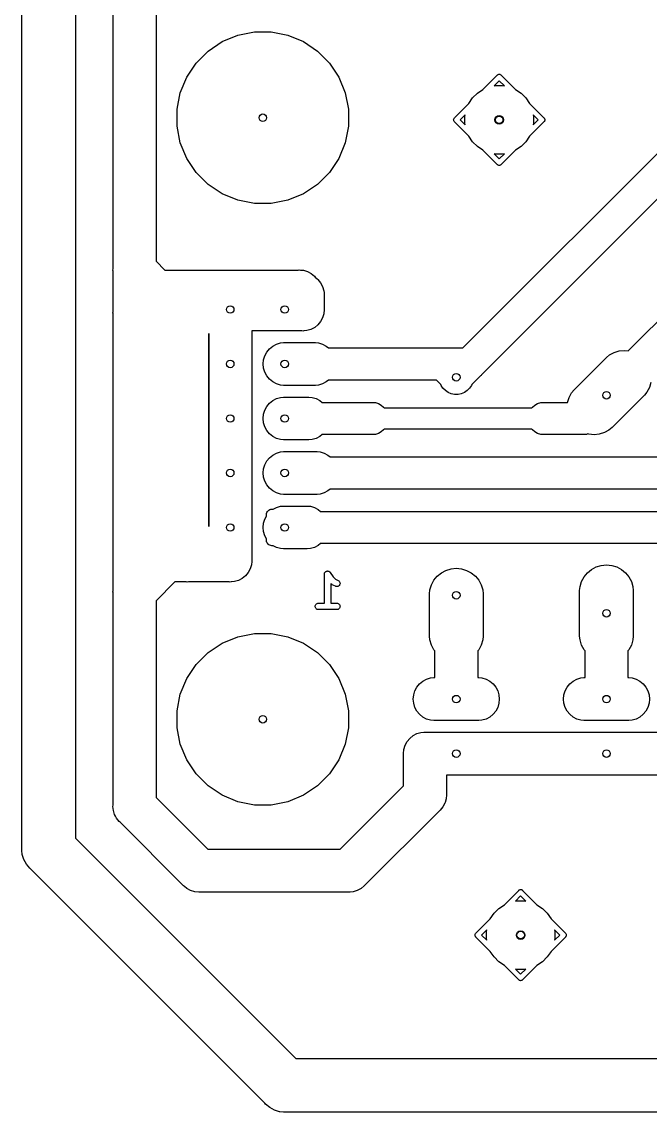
# Model space of a CAD drawing. Extents: x 86 to 209, y -117 to -36.
# Drawn here: x 85.7 to 115, y -114.3 to -63.4 of the extents above; entities that cross this region are included whole.
import ezdxf

# ---------------------------------------------------------------- set-up
doc = ezdxf.new("R2010")
doc.units = 0
doc.layers.add('BLACK', color=7, linetype='CONTINUOUS')

msp = doc.modelspace()

# ---------------------------------------------------------------- linework, layer by layer
at = {"layer": 'BLACK', "linetype": 'CONTINUOUS'}
for p, q in [((85.75, -101.939), (85.75, -41.0614)), ((88.25, -41.5178), (88.25, -101.482)), ((90, -66.0491), (90, -57.0491)), ((92, -57.4142), (92, -74.5858)), ((95.8132, -64.0537), (96.586, -63.9)), ((96.586, -63.9), (97.374, -63.9)), ((97.374, -63.9), (98.1468, -64.0537)), ((94.4301, -64.793), (95.0853, -64.3552)), ((95.0853, -64.3552), (95.8132, -64.0537)), ((98.1468, -64.0537), (98.8747, -64.3552)), ((98.8747, -64.3552), (99.5299, -64.793)), ((106.496, -78.4436), (120.744, -64.1957)), ((93.873, -65.3501), (94.4301, -64.793)), ((99.5299, -64.793), (100.087, -65.3501)), ((93.4352, -66.0053), (93.873, -65.3501)), ((100.087, -65.3501), (100.525, -66.0053)), ((121.611, -65.45), (107.556, -79.5043)), ((90, -73.9509), (90, -66.0491)), ((90, -66.0491), (90, -66.0491)), ((93.1337, -66.7332), (93.4352, -66.0053)), ((100.525, -66.0053), (100.826, -66.7332)), ((107.239, -66.5841), (107.907, -65.9159)), ((107.907, -65.9159), (107.911, -65.9112)), ((107.911, -65.9112), (107.916, -65.9073)), ((107.916, -65.9073), (107.93, -65.8956)), ((107.916, -65.9073), (107.916, -65.9073)), ((107.93, -65.8956), (107.952, -65.884)), ((107.952, -65.884), (107.975, -65.8768)), ((107.975, -65.8768), (108, -65.8744)), ((108, -65.8744), (108, -65.8744)), ((108, -65.8744), (108.025, -65.8768)), ((108.025, -65.8768), (108.048, -65.884)), ((108.048, -65.884), (108.07, -65.8956)), ((108.07, -65.8956), (108.089, -65.9112)), ((108.089, -65.9112), (108.093, -65.916)), ((108.093, -65.916), (108.761, -66.5841)), ((108, -66.1768), (107.76, -66.4163)), ((107.76, -66.4163), (107.842, -66.4)), ((107.842, -66.4), (108.158, -66.4)), ((108.24, -66.4163), (108, -66.1768)), ((108.158, -66.4), (108.24, -66.4163)), ((92.98, -67.506), (93.1337, -66.7332)), ((100.826, -66.7332), (100.98, -67.506)), ((106.584, -67.2391), (106.757, -66.9801)), ((106.757, -66.9801), (106.98, -66.7572)), ((106.98, -66.7572), (107.239, -66.5841)), ((108.761, -66.5841), (109.02, -66.7572)), ((109.02, -66.7572), (109.243, -66.9801)), ((109.243, -66.9801), (109.416, -67.2391)), ((114.018, -78.7615), (126.044, -66.7357)), ((92.98, -68.294), (92.98, -67.506)), ((100.98, -67.506), (100.98, -68.294)), ((105.916, -67.9073), (106.584, -67.2391)), ((109.416, -67.2391), (110.084, -67.9073)), ((105.874, -68), (105.877, -67.9755)), ((105.877, -68.0245), (105.874, -68)), ((105.877, -67.9755), (105.884, -67.9519)), ((105.884, -68.0481), (105.877, -68.0245)), ((105.884, -67.9519), (105.896, -67.9302)), ((105.896, -68.0698), (105.884, -68.0481)), ((105.896, -67.9302), (105.911, -67.9112)), ((105.896, -67.9302), (105.896, -67.9302)), ((105.911, -68.0888), (105.896, -68.0698)), ((105.911, -67.9112), (105.916, -67.9073)), ((105.916, -68.0927), (105.911, -68.0888)), ((106.584, -68.7609), (105.916, -68.0927)), ((106.416, -67.7605), (106.177, -68)), ((106.177, -68), (106.416, -68.2395)), ((106.4, -67.8424), (106.416, -67.7605)), ((106.4, -68.1576), (106.4, -67.8424)), ((110.084, -68.0927), (109.416, -68.7609)), ((109.823, -68), (109.584, -67.7605)), ((109.584, -67.7605), (109.6, -67.8424)), ((109.584, -68.2395), (109.823, -68)), ((109.6, -67.8424), (109.6, -68.1576)), ((110.084, -67.9073), (110.089, -67.9112)), ((110.089, -68.0888), (110.084, -68.0927)), ((110.089, -67.9112), (110.093, -67.9159)), ((110.093, -68.0841), (110.089, -68.0888)), ((110.093, -67.9159), (110.093, -67.9159)), ((110.093, -67.9159), (110.104, -67.9302)), ((110.104, -68.0698), (110.093, -68.0841)), ((110.093, -68.0841), (110.093, -68.0841)), ((110.104, -67.9302), (110.116, -67.9519)), ((110.116, -68.0481), (110.104, -68.0698)), ((110.116, -67.9519), (110.123, -67.9755)), ((110.123, -68.0245), (110.116, -68.0481)), ((110.123, -67.9755), (110.125, -67.99)), ((110.126, -68), (110.123, -68.0245)), ((110.125, -67.99), (110.126, -68)), ((93.1337, -69.0668), (92.98, -68.294)), ((100.98, -68.294), (100.826, -69.0668)), ((106.416, -68.2395), (106.4, -68.1576)), ((109.6, -68.1576), (109.584, -68.2395)), ((93.4352, -69.7947), (93.1337, -69.0668)), ((100.826, -69.0668), (100.525, -69.7947)), ((106.757, -69.0199), (106.584, -68.7609)), ((106.98, -69.2428), (106.757, -69.0199)), ((109.243, -69.0199), (109.02, -69.2428)), ((109.416, -68.7609), (109.243, -69.0199)), ((107.239, -69.4159), (106.98, -69.2428)), ((107.907, -70.0841), (107.239, -69.4159)), ((107.842, -69.6), (107.76, -69.5837)), ((107.76, -69.5837), (108, -69.8232)), ((108.158, -69.6), (107.842, -69.6)), ((108, -69.8232), (108.24, -69.5837)), ((108.761, -69.4159), (108.093, -70.084)), ((108.24, -69.5837), (108.158, -69.6)), ((109.02, -69.2428), (108.761, -69.4159)), ((93.873, -70.4499), (93.4352, -69.7947)), ((100.525, -69.7947), (100.087, -70.4499)), ((107.911, -70.0888), (107.907, -70.0841)), ((107.916, -70.0927), (107.911, -70.0888)), ((107.93, -70.1044), (107.916, -70.0927)), ((107.916, -70.0927), (107.916, -70.0927)), ((107.952, -70.116), (107.93, -70.1044)), ((107.975, -70.1232), (107.952, -70.116)), ((108, -70.1256), (107.975, -70.1232)), ((108.025, -70.1232), (108, -70.1256)), ((108, -70.1256), (108, -70.1256)), ((108.048, -70.116), (108.025, -70.1232)), ((108.07, -70.1044), (108.048, -70.116)), ((108.078, -70.098), (108.07, -70.1044)), ((108.089, -70.0888), (108.078, -70.098)), ((108.093, -70.084), (108.089, -70.0888)), ((94.4301, -71.007), (93.873, -70.4499)), ((100.087, -70.4499), (99.5299, -71.007)), ((95.0853, -71.4448), (94.4301, -71.007)), ((99.5299, -71.007), (98.8747, -71.4448)), ((95.8132, -71.7463), (95.0853, -71.4448)), ((98.8747, -71.4448), (98.1468, -71.7463)), ((96.586, -71.9), (95.8132, -71.7463)), ((97.374, -71.9), (96.586, -71.9)), ((98.1468, -71.7463), (97.374, -71.9)), ((90, -74.9509), (90, -73.9509)), ((90, -73.9509), (90, -73.9509)), ((92, -74.5858), (92.4142, -75)), ((89.9952, -75), (90, -74.9509)), ((90, -75.0491), (89.9952, -75)), ((90, -75.9509), (90, -75.0491)), ((92.4142, -75), (98.6309, -75)), ((98.6309, -75), (98.68, -74.9952)), ((98.68, -74.9952), (98.7291, -75)), ((98.7291, -75), (98.876, -75.0145)), ((98.876, -75.0145), (99.0645, -75.0717)), ((99.0645, -75.0717), (99.2383, -75.1645)), ((99.2383, -75.1645), (99.3905, -75.2895)), ((99.3905, -75.2895), (99.4218, -75.3276)), ((99.4218, -75.3276), (99.5124, -75.4182)), ((99.5124, -75.4182), (99.5505, -75.4495)), ((99.5505, -75.4495), (99.6755, -75.6017)), ((99.6755, -75.6017), (99.7683, -75.7755)), ((90, -76.9509), (90, -75.9509)), ((99.7683, -75.7755), (99.8255, -75.964)), ((99.8255, -75.964), (99.8339, -76.0491)), ((99.8339, -76.0491), (99.8448, -76.16)), ((99.8448, -76.16), (99.84, -76.2091)), ((99.84, -76.2091), (99.84, -76.7909)), ((89.9952, -77), (90, -76.9509)), ((90, -77.0491), (89.9952, -77)), ((90, -89.9509), (90, -77.0491)), ((99.7683, -77.2245), (99.6755, -77.3983)), ((99.8255, -77.036), (99.7683, -77.2245)), ((99.8448, -76.84), (99.8255, -77.036)), ((99.84, -76.7909), (99.8448, -76.84)), ((99.3983, -77.6755), (99.2245, -77.7683)), ((99.5505, -77.5505), (99.3983, -77.6755)), ((99.6755, -77.3983), (99.5505, -77.5505)), ((94.46, -79.3309), (94.46, -77.9542)), ((94.46, -77.9542), (94.46, -86.9509)), ((98.7909, -77.84), (96.46, -77.84)), ((96.46, -77.84), (96.46, -88.4909)), ((98.84, -77.8448), (98.7909, -77.84)), ((98.8891, -77.84), (98.84, -77.8448)), ((99.036, -77.8255), (98.8891, -77.84)), ((99.2245, -77.7683), (99.036, -77.8255)), ((97.1645, -78.8217), (97.2895, -78.6695)), ((97.2895, -78.6695), (97.4417, -78.5445)), ((97.4417, -78.5445), (97.6155, -78.4517)), ((97.6155, -78.4517), (97.804, -78.3945)), ((97.804, -78.3945), (97.9509, -78.38)), ((97.9509, -78.38), (99.4291, -78.38)), ((99.4291, -78.38), (99.576, -78.3945)), ((99.576, -78.3945), (99.7645, -78.4517)), ((99.7645, -78.4517), (99.9383, -78.5445)), ((99.9383, -78.5445), (100.042, -78.63)), ((100.042, -78.63), (105.343, -78.63)), ((105.343, -78.63), (105.38, -78.6264)), ((105.38, -78.6264), (105.417, -78.63)), ((105.417, -78.63), (106.309, -78.63)), ((106.309, -78.63), (106.496, -78.4436)), ((106.496, -78.4436), (106.496, -78.4436)), ((113.359, -78.8396), (113.595, -78.7681)), ((113.595, -78.7681), (113.84, -78.744)), ((113.84, -78.744), (114.018, -78.7615)), ((96.9952, -79.38), (97.0145, -79.184)), ((97.0145, -79.184), (97.0717, -78.9955)), ((97.0717, -78.9955), (97.1645, -78.8217)), ((111.493, -80.5795), (113, -79.0727)), ((113, -79.0727), (113.142, -78.9556)), ((113.142, -78.9556), (113.359, -78.8396)), ((94.46, -81.8709), (94.46, -79.3309)), ((94.46, -79.3309), (94.46, -79.3309)), ((97.0145, -79.576), (96.9952, -79.38)), ((97.0717, -79.7645), (97.0145, -79.576)), ((97.1645, -79.9383), (97.0717, -79.7645)), ((107.556, -79.5043), (107.176, -79.8843)), ((107.556, -79.5043), (107.556, -79.5043)), ((97.2895, -80.0905), (97.1645, -79.9383)), ((97.4417, -80.2155), (97.2895, -80.0905)), ((97.6155, -80.3083), (97.4417, -80.2155)), ((99.9383, -80.2155), (99.7645, -80.3083)), ((100.042, -80.13), (99.9383, -80.2155)), ((105.069, -80.13), (100.042, -80.13)), ((105.272, -80.3325), (105.069, -80.13)), ((107.124, -79.9364), (106.728, -80.3325)), ((107.153, -79.9129), (107.124, -79.9364)), ((107.176, -79.8843), (107.153, -79.9129)), ((115.072, -80.245), (115, -80.4807)), ((97.804, -80.3655), (97.6155, -80.3083)), ((97.9509, -80.38), (97.804, -80.3655)), ((99.4291, -80.38), (97.9509, -80.38)), ((99.576, -80.3655), (99.4291, -80.38)), ((99.7645, -80.3083), (99.576, -80.3655)), ((105.291, -80.3789), (105.272, -80.3325)), ((105.379, -80.51), (105.291, -80.3789)), ((105.49, -80.6214), (105.379, -80.51)), ((105.621, -80.709), (105.49, -80.6214)), ((105.767, -80.7693), (105.621, -80.709)), ((105.921, -80.8), (105.767, -80.7693)), ((106.079, -80.8), (105.921, -80.8)), ((106.233, -80.7693), (106.079, -80.8)), ((106.379, -80.709), (106.233, -80.7693)), ((106.51, -80.6214), (106.379, -80.709)), ((106.621, -80.51), (106.51, -80.6214)), ((106.709, -80.3789), (106.621, -80.51)), ((106.728, -80.3325), (106.709, -80.3789)), ((111.26, -80.9393), (111.376, -80.7222)), ((111.376, -80.7222), (111.493, -80.5795)), ((114.884, -80.6978), (114.767, -80.8405)), ((115, -80.4807), (114.884, -80.6978)), ((97.1645, -81.3617), (97.2895, -81.2095)), ((97.2895, -81.2095), (97.4417, -81.0845)), ((97.4417, -81.0845), (97.6155, -80.9917)), ((97.6155, -80.9917), (97.804, -80.9345)), ((97.804, -80.9345), (97.9509, -80.92)), ((97.9509, -80.92), (99.1291, -80.92)), ((99.1291, -80.92), (99.276, -80.9345)), ((99.276, -80.9345), (99.4645, -80.9917)), ((99.4645, -80.9917), (99.6383, -81.0845)), ((99.6383, -81.0845), (99.7424, -81.17)), ((99.7424, -81.17), (102.117, -81.17)), ((102.117, -81.17), (102.227, -81.1809)), ((102.227, -81.1809), (102.368, -81.2237)), ((102.368, -81.2237), (102.499, -81.2934)), ((102.499, -81.2934), (102.613, -81.3871)), ((109.547, -81.3871), (109.661, -81.2934)), ((109.661, -81.2934), (109.792, -81.2237)), ((109.792, -81.2237), (109.933, -81.1809)), ((109.933, -81.1809), (110.043, -81.17)), ((110.043, -81.17), (111.19, -81.17)), ((111.19, -81.17), (111.26, -80.9393)), ((114.767, -80.8405), (113.26, -82.3473)), ((96.9952, -81.92), (97.0145, -81.724)), ((97.0145, -81.724), (97.0717, -81.5355)), ((97.0717, -81.5355), (97.1645, -81.3617)), ((102.613, -81.3871), (102.64, -81.42)), ((102.64, -81.42), (109.52, -81.42)), ((109.52, -81.42), (109.547, -81.3871)), ((94.46, -84.4109), (94.46, -81.8709)), ((94.46, -81.8709), (94.46, -81.8709)), ((97.0145, -82.116), (96.9952, -81.92)), ((97.0717, -82.3045), (97.0145, -82.116)), ((97.1645, -82.4783), (97.0717, -82.3045)), ((97.2895, -82.6305), (97.1645, -82.4783)), ((97.4417, -82.7555), (97.2895, -82.6305)), ((97.6155, -82.8483), (97.4417, -82.7555)), ((99.6383, -82.7555), (99.4645, -82.8483)), ((99.7424, -82.67), (99.6383, -82.7555)), ((102.117, -82.67), (99.7424, -82.67)), ((102.227, -82.6591), (102.117, -82.67)), ((102.368, -82.6163), (102.227, -82.6591)), ((102.499, -82.5466), (102.368, -82.6163)), ((102.613, -82.4529), (102.499, -82.5466)), ((102.64, -82.42), (102.613, -82.4529)), ((109.52, -82.42), (102.64, -82.42)), ((109.547, -82.4529), (109.52, -82.42)), ((109.661, -82.5466), (109.547, -82.4529)), ((109.792, -82.6163), (109.661, -82.5466)), ((109.933, -82.6591), (109.792, -82.6163)), ((110.043, -82.67), (109.933, -82.6591)), ((111.883, -82.67), (110.043, -82.67)), ((111.92, -82.6736), (111.883, -82.67)), ((111.957, -82.67), (111.92, -82.6736)), ((112.067, -82.6591), (111.957, -82.67)), ((111.957, -82.67), (111.957, -82.67)), ((112.133, -82.6392), (112.067, -82.6591)), ((112.175, -82.6519), (112.133, -82.6392)), ((112.42, -82.676), (112.175, -82.6519)), ((112.665, -82.6519), (112.42, -82.676)), ((112.901, -82.5804), (112.665, -82.6519)), ((113.118, -82.4644), (112.901, -82.5804)), ((113.26, -82.3473), (113.118, -82.4644)), ((97.804, -82.9055), (97.6155, -82.8483)), ((97.9509, -82.92), (97.804, -82.9055)), ((99.1291, -82.92), (97.9509, -82.92)), ((99.276, -82.9055), (99.1291, -82.92)), ((99.4645, -82.8483), (99.276, -82.9055)), ((97.1645, -83.9017), (97.2895, -83.7495)), ((97.2895, -83.7495), (97.4417, -83.6245)), ((97.4417, -83.6245), (97.6155, -83.5317)), ((97.6155, -83.5317), (97.804, -83.4745)), ((97.804, -83.4745), (97.9509, -83.46)), ((97.9509, -83.46), (99.5091, -83.46)), ((99.5091, -83.46), (99.656, -83.4745)), ((99.656, -83.4745), (99.8445, -83.5317)), ((99.8445, -83.5317), (100.018, -83.6245)), ((100.018, -83.6245), (100.122, -83.71)), ((100.122, -83.71), (116.069, -83.71)), ((96.9952, -84.46), (97.0145, -84.264)), ((97.0145, -84.264), (97.0717, -84.0755)), ((97.0717, -84.0755), (97.1645, -83.9017)), ((94.46, -86.9509), (94.46, -84.4109)), ((94.46, -84.4109), (94.46, -84.4109)), ((97.0145, -84.656), (96.9952, -84.46)), ((97.0717, -84.8445), (97.0145, -84.656)), ((97.1645, -85.0183), (97.0717, -84.8445)), ((97.2895, -85.1705), (97.1645, -85.0183)), ((97.4417, -85.2955), (97.2895, -85.1705)), ((97.6155, -85.3883), (97.4417, -85.2955)), ((100.018, -85.2955), (99.8445, -85.3883)), ((100.122, -85.21), (100.018, -85.2955)), ((116.343, -85.21), (100.122, -85.21)), ((97.804, -85.4455), (97.6155, -85.3883)), ((97.9509, -85.46), (97.804, -85.4455)), ((99.5091, -85.46), (97.9509, -85.46)), ((99.656, -85.4455), (99.5091, -85.46)), ((99.8445, -85.3883), (99.656, -85.4455)), ((97.15, -86.4), (97.1548, -86.3512)), ((97.15, -86.4689), (97.15, -86.4)), ((97.1548, -86.3512), (97.169, -86.3043)), ((97.169, -86.3043), (97.1921, -86.2611)), ((97.1921, -86.2611), (97.2232, -86.2232)), ((97.2232, -86.2232), (97.2611, -86.1921)), ((97.2611, -86.1921), (97.3043, -86.169)), ((97.3043, -86.169), (97.3512, -86.1548)), ((97.3512, -86.1548), (97.4, -86.15)), ((97.4, -86.15), (97.4689, -86.15)), ((97.4689, -86.15), (97.6155, -86.0717)), ((97.6155, -86.0717), (97.804, -86.0145)), ((97.804, -86.0145), (97.9509, -86)), ((97.9509, -86), (99.0491, -86)), ((99.0491, -86), (99.196, -86.0145)), ((99.196, -86.0145), (99.3845, -86.0717)), ((99.3845, -86.0717), (99.5583, -86.1645)), ((99.5583, -86.1645), (99.6624, -86.25)), ((99.6624, -86.25), (120.529, -86.25)), ((96.9952, -87), (97.0145, -86.804)), ((97.0145, -86.804), (97.0717, -86.6155)), ((97.0717, -86.6155), (97.15, -86.4689)), ((94.46, -86.9509), (94.46, -86.9509)), ((97.0145, -87.196), (96.9952, -87)), ((97.0717, -87.3845), (97.0145, -87.196)), ((97.15, -87.5311), (97.0717, -87.3845)), ((97.15, -87.6), (97.15, -87.5311)), ((97.1548, -87.6488), (97.15, -87.6)), ((97.169, -87.6957), (97.1548, -87.6488)), ((97.1921, -87.7389), (97.169, -87.6957)), ((97.2232, -87.7768), (97.1921, -87.7389)), ((97.2611, -87.8079), (97.2232, -87.7768)), ((97.3043, -87.831), (97.2611, -87.8079)), ((97.3512, -87.8452), (97.3043, -87.831)), ((97.4, -87.85), (97.3512, -87.8452)), ((97.4689, -87.85), (97.4, -87.85)), ((97.6155, -87.9283), (97.4689, -87.85)), ((97.804, -87.9855), (97.6155, -87.9283)), ((99.3845, -87.9283), (99.196, -87.9855)), ((99.5583, -87.8355), (99.3845, -87.9283)), ((99.6624, -87.75), (99.5583, -87.8355)), ((120.803, -87.75), (99.6624, -87.75)), ((97.9509, -88), (97.804, -87.9855)), ((99.0491, -88), (97.9509, -88)), ((99.196, -87.9855), (99.0491, -88)), ((96.3883, -88.9245), (96.2955, -89.0983)), ((96.4455, -88.736), (96.3883, -88.9245)), ((96.46, -88.5891), (96.4455, -88.736)), ((96.46, -88.4909), (96.4648, -88.54)), ((96.4648, -88.54), (96.46, -88.5891)), ((96.46, -88.5891), (96.46, -88.5891)), ((105.519, -88.9996), (105.755, -88.9281)), ((105.755, -88.9281), (106, -88.904)), ((106, -88.904), (106.245, -88.9281)), ((106.245, -88.9281), (106.481, -88.9996)), ((112.302, -88.9556), (112.519, -88.8396)), ((112.519, -88.8396), (112.755, -88.7681)), ((112.755, -88.7681), (113, -88.744)), ((113, -88.744), (113.245, -88.7681)), ((113.245, -88.7681), (113.481, -88.8396)), ((113.481, -88.8396), (113.698, -88.9556)), ((96.0183, -89.3755), (95.8445, -89.4683)), ((96.1705, -89.2505), (96.0183, -89.3755)), ((96.2955, -89.0983), (96.1705, -89.2505)), ((99.85, -89.1765), (99.8516, -89.1621)), ((99.85, -89.1767), (99.85, -89.1765)), ((99.85, -89.1786), (99.85, -89.1767)), ((99.85, -89.1767), (99.85, -89.1767)), ((99.85, -89.1767), (99.85, -89.1767)), ((99.85, -90.5286), (99.85, -89.1786)), ((99.8516, -89.1621), (99.8532, -89.1476)), ((99.8532, -89.1476), (99.8533, -89.1475)), ((99.8533, -89.1474), (99.8576, -89.1337)), ((99.8533, -89.1475), (99.8533, -89.1474)), ((99.8576, -89.1337), (99.862, -89.1197)), ((99.862, -89.1197), (99.8621, -89.1196)), ((99.8621, -89.1195), (99.869, -89.107)), ((99.8621, -89.1196), (99.8621, -89.1195)), ((99.869, -89.107), (99.8761, -89.094)), ((99.8761, -89.094), (99.8762, -89.0939)), ((99.8762, -89.0938), (99.8855, -89.0827)), ((99.8762, -89.0939), (99.8762, -89.0938)), ((99.8855, -89.0827), (99.8949, -89.0716)), ((99.8949, -89.0716), (99.895, -89.0715)), ((99.895, -89.0714), (99.9064, -89.0623)), ((99.895, -89.0715), (99.895, -89.0714)), ((99.9064, -89.0623), (99.9177, -89.0532)), ((99.9177, -89.0532), (99.9178, -89.0531)), ((99.9178, -89.0531), (99.9179, -89.0531)), ((99.9179, -89.0531), (99.931, -89.0462)), ((99.931, -89.0462), (99.9436, -89.0396)), ((99.9436, -89.0396), (99.9437, -89.0395)), ((99.9437, -89.0395), (99.9438, -89.0395)), ((99.9438, -89.0395), (99.9581, -89.0353)), ((99.9581, -89.0353), (99.9717, -89.0313)), ((99.9717, -89.0313), (99.9718, -89.0313)), ((99.9718, -89.0313), (99.9719, -89.0312)), ((99.9719, -89.0312), (99.9864, -89.0299)), ((99.9864, -89.0299), (100.001, -89.0286)), ((100.001, -89.0286), (100.001, -89.0286)), ((100.001, -89.0286), (100.015, -89.0301)), ((100.001, -89.0286), (100.001, -89.0286)), ((100.015, -89.0301), (100.03, -89.0316)), ((100.03, -89.0316), (100.03, -89.0316)), ((100.03, -89.0316), (100.03, -89.0316)), ((100.03, -89.0316), (100.044, -89.0358)), ((100.044, -89.0358), (100.058, -89.0402)), ((100.058, -89.0402), (100.058, -89.0403)), ((100.058, -89.0403), (100.058, -89.0403)), ((100.058, -89.0403), (100.071, -89.047)), ((100.071, -89.047), (100.084, -89.0541)), ((100.084, -89.0541), (100.084, -89.0542)), ((100.084, -89.0542), (100.084, -89.0542)), ((100.084, -89.0542), (100.095, -89.0636)), ((100.095, -89.0636), (100.106, -89.0727)), ((100.106, -89.0727), (100.106, -89.0728)), ((100.106, -89.0728), (100.106, -89.0729)), ((100.106, -89.0729), (100.116, -89.0842)), ((100.116, -89.0842), (100.125, -89.0954)), ((100.125, -89.0954), (100.259, -89.2973)), ((100.259, -89.2973), (100.375, -89.4124)), ((100.375, -89.4124), (100.496, -89.473)), ((104.956, -89.4622), (105.112, -89.2718)), ((105.112, -89.2718), (105.302, -89.1156)), ((105.302, -89.1156), (105.519, -88.9996)), ((106.481, -88.9996), (106.698, -89.1156)), ((106.698, -89.1156), (106.888, -89.2718)), ((106.888, -89.2718), (107.044, -89.4622)), ((111.84, -89.5193), (111.956, -89.3022)), ((111.956, -89.3022), (112.112, -89.1118)), ((112.112, -89.1118), (112.302, -88.9556)), ((113.698, -88.9556), (113.888, -89.1118)), ((113.888, -89.1118), (114.044, -89.3022)), ((114.044, -89.3022), (114.16, -89.5193)), ((89.9952, -90), (90, -89.9509)), ((92.8742, -89.54), (92, -90.4142)), ((93.4109, -89.54), (92.8742, -89.54)), ((93.46, -89.5448), (93.4109, -89.54)), ((93.5091, -89.54), (93.46, -89.5448)), ((95.4109, -89.54), (93.5091, -89.54)), ((95.46, -89.5448), (95.4109, -89.54)), ((95.5091, -89.54), (95.46, -89.5448)), ((95.5107, -89.5398), (95.5091, -89.54)), ((95.656, -89.5255), (95.5107, -89.5398)), ((95.8445, -89.4683), (95.656, -89.5255)), ((100.18, -89.6418), (100.15, -89.6121)), ((100.15, -89.6121), (100.15, -90.5286)), ((100.186, -89.6471), (100.18, -89.6418)), ((100.192, -89.653), (100.186, -89.6471)), ((100.197, -89.6564), (100.192, -89.653)), ((100.202, -89.6604), (100.197, -89.6564)), ((100.21, -89.6643), (100.202, -89.6604)), ((100.217, -89.6689), (100.21, -89.6643)), ((100.219, -89.6699), (100.217, -89.6689)), ((100.361, -89.7413), (100.219, -89.6699)), ((100.389, -89.7518), (100.361, -89.7413)), ((100.418, -89.7567), (100.389, -89.7518)), ((100.447, -89.756), (100.418, -89.7567)), ((100.476, -89.7496), (100.447, -89.756)), ((100.502, -89.7378), (100.476, -89.7496)), ((100.496, -89.473), (100.498, -89.4739)), ((100.498, -89.4739), (100.522, -89.4899)), ((100.526, -89.721), (100.502, -89.7378)), ((100.522, -89.4899), (100.543, -89.5103)), ((100.547, -89.6998), (100.526, -89.721)), ((100.543, -89.5103), (100.56, -89.5343)), ((100.562, -89.6752), (100.547, -89.6998)), ((100.56, -89.5343), (100.571, -89.5612)), ((100.573, -89.6479), (100.562, -89.6752)), ((100.571, -89.5612), (100.578, -89.5898)), ((100.578, -89.6191), (100.573, -89.6479)), ((100.578, -89.5898), (100.578, -89.6191)), ((104.75, -90.0986), (104.768, -89.915)), ((104.768, -89.915), (104.84, -89.6793)), ((104.84, -89.6793), (104.956, -89.4622)), ((107.044, -89.4622), (107.16, -89.6793)), ((107.16, -89.6793), (107.232, -89.915)), ((107.232, -89.915), (107.25, -90.0986)), ((111.75, -89.9386), (111.768, -89.755)), ((111.75, -92.0614), (111.75, -89.9386)), ((111.768, -89.755), (111.84, -89.5193)), ((114.16, -89.5193), (114.232, -89.755)), ((114.232, -89.755), (114.25, -89.9386)), ((114.25, -89.9386), (114.25, -92.0614)), ((90, -90.0491), (89.9952, -90)), ((90, -99.9509), (90, -90.0491)), ((92, -90.4142), (92, -99.5858)), ((104.75, -92.0614), (104.75, -90.0986)), ((107.25, -90.0986), (107.25, -92.0614)), ((99.4214, -90.6775), (99.4245, -90.6484)), ((99.4241, -90.7067), (99.4214, -90.6775)), ((99.4323, -90.7348), (99.4241, -90.7067)), ((99.4245, -90.6484), (99.4331, -90.6204)), ((99.4459, -90.7607), (99.4323, -90.7348)), ((99.4331, -90.6204), (99.4471, -90.5947)), ((99.4643, -90.7835), (99.4459, -90.7607)), ((99.4471, -90.5947), (99.4657, -90.5721)), ((99.4867, -90.8023), (99.4643, -90.7835)), ((99.4657, -90.5721), (99.4884, -90.5536)), ((99.5123, -90.8164), (99.4867, -90.8023)), ((99.4884, -90.5536), (99.5143, -90.5399)), ((99.5402, -90.8253), (99.5123, -90.8164)), ((99.5143, -90.5399), (99.5423, -90.5314)), ((99.5693, -90.8286), (99.5402, -90.8253)), ((99.5423, -90.5314), (99.5714, -90.5286)), ((99.5714, -90.8286), (99.5693, -90.8286)), ((99.5714, -90.5286), (99.85, -90.5286)), ((100.429, -90.8286), (99.5714, -90.8286)), ((100.15, -90.5286), (100.429, -90.5286)), ((100.429, -90.5286), (100.431, -90.5286)), ((100.458, -90.8257), (100.429, -90.8286)), ((100.431, -90.5286), (100.46, -90.5318)), ((100.486, -90.8173), (100.458, -90.8257)), ((100.46, -90.5318), (100.488, -90.5407)), ((100.512, -90.8035), (100.486, -90.8173)), ((100.488, -90.5407), (100.513, -90.5548)), ((100.534, -90.785), (100.512, -90.8035)), ((100.513, -90.5548), (100.536, -90.5736)), ((100.553, -90.7625), (100.534, -90.785)), ((100.536, -90.5736), (100.554, -90.5964)), ((100.567, -90.7367), (100.553, -90.7625)), ((100.554, -90.5964), (100.568, -90.6224)), ((100.576, -90.7087), (100.567, -90.7367)), ((100.568, -90.6224), (100.576, -90.6505)), ((100.576, -90.6505), (100.579, -90.6796)), ((100.579, -90.6796), (100.576, -90.7087)), ((95.8132, -92.0937), (96.586, -91.94)), ((96.586, -91.94), (97.374, -91.94)), ((97.374, -91.94), (98.1468, -92.0937)), ((94.4301, -92.833), (95.0853, -92.3952)), ((95.0853, -92.3952), (95.8132, -92.0937)), ((98.1468, -92.0937), (98.8747, -92.3952)), ((98.8747, -92.3952), (99.5299, -92.833)), ((104.768, -92.245), (104.75, -92.0614)), ((104.84, -92.4807), (104.768, -92.245)), ((104.956, -92.6978), (104.84, -92.4807)), ((107.16, -92.4807), (107.044, -92.6978)), ((107.232, -92.245), (107.16, -92.4807)), ((107.25, -92.0614), (107.232, -92.245)), ((111.768, -92.245), (111.75, -92.0614)), ((111.84, -92.4807), (111.768, -92.245)), ((111.956, -92.6978), (111.84, -92.4807)), ((114.16, -92.4807), (114.044, -92.6978)), ((114.232, -92.245), (114.16, -92.4807)), ((114.25, -92.0614), (114.232, -92.245)), ((93.873, -93.3901), (94.4301, -92.833)), ((99.5299, -92.833), (100.087, -93.3901)), ((105, -92.7519), (104.956, -92.6978)), ((105, -94), (105, -92.7519)), ((107.044, -92.6978), (107, -92.7519)), ((107, -92.7519), (107, -94)), ((112, -92.7519), (111.956, -92.6978)), ((112, -94), (112, -92.7519)), ((114.044, -92.6978), (114, -92.7519)), ((114, -92.7519), (114, -94)), ((93.4352, -94.0453), (93.873, -93.3901)), ((100.087, -93.3901), (100.525, -94.0453)), ((104.615, -94.0717), (104.804, -94.0145)), ((104.804, -94.0145), (104.951, -94)), ((104.951, -94), (105, -94)), ((107, -94), (107.049, -94)), ((107.049, -94), (107.196, -94.0145)), ((107.196, -94.0145), (107.385, -94.0717)), ((111.615, -94.0717), (111.804, -94.0145)), ((111.804, -94.0145), (111.951, -94)), ((111.951, -94), (112, -94)), ((114, -94), (114.049, -94)), ((114.049, -94), (114.196, -94.0145)), ((114.196, -94.0145), (114.385, -94.0717)), ((93.1337, -94.7732), (93.4352, -94.0453)), ((100.525, -94.0453), (100.826, -94.7732)), ((104.072, -94.6155), (104.165, -94.4417)), ((104.165, -94.4417), (104.289, -94.2895)), ((104.289, -94.2895), (104.442, -94.1645)), ((104.442, -94.1645), (104.615, -94.0717)), ((107.385, -94.0717), (107.558, -94.1645)), ((107.558, -94.1645), (107.711, -94.2895)), ((107.711, -94.2895), (107.835, -94.4417)), ((107.835, -94.4417), (107.928, -94.6155)), ((111.072, -94.6155), (111.165, -94.4417)), ((111.165, -94.4417), (111.289, -94.2895)), ((111.289, -94.2895), (111.442, -94.1645)), ((111.442, -94.1645), (111.615, -94.0717)), ((114.385, -94.0717), (114.558, -94.1645)), ((114.558, -94.1645), (114.711, -94.2895)), ((114.711, -94.2895), (114.835, -94.4417)), ((114.835, -94.4417), (114.928, -94.6155)), ((92.98, -95.546), (93.1337, -94.7732)), ((100.826, -94.7732), (100.98, -95.546)), ((103.995, -95), (104.014, -94.804)), ((104.014, -95.196), (103.995, -95)), ((104.014, -94.804), (104.072, -94.6155)), ((107.928, -94.6155), (107.986, -94.804)), ((107.986, -94.804), (108.005, -95)), ((108.005, -95), (107.986, -95.196)), ((110.995, -95), (111.014, -94.804)), ((111.014, -95.196), (110.995, -95)), ((111.014, -94.804), (111.072, -94.6155)), ((114.928, -94.6155), (114.986, -94.804)), ((114.986, -94.804), (115.005, -95)), ((115.005, -95), (114.986, -95.196)), ((92.98, -96.334), (92.98, -95.546)), ((100.98, -95.546), (100.98, -96.334)), ((104.072, -95.3845), (104.014, -95.196)), ((104.165, -95.5583), (104.072, -95.3845)), ((107.928, -95.3845), (107.835, -95.5583)), ((107.986, -95.196), (107.928, -95.3845)), ((111.072, -95.3845), (111.014, -95.196)), ((111.165, -95.5583), (111.072, -95.3845)), ((114.928, -95.3845), (114.835, -95.5583)), ((114.986, -95.196), (114.928, -95.3845)), ((104.289, -95.7105), (104.165, -95.5583)), ((104.442, -95.8355), (104.289, -95.7105)), ((104.615, -95.9283), (104.442, -95.8355)), ((104.804, -95.9855), (104.615, -95.9283)), ((104.951, -96), (104.804, -95.9855)), ((105.951, -96), (104.951, -96)), ((106, -96.0048), (105.951, -96)), ((106.049, -96), (106, -96.0048)), ((107.049, -96), (106.049, -96)), ((107.196, -95.9855), (107.049, -96)), ((107.385, -95.9283), (107.196, -95.9855)), ((107.558, -95.8355), (107.385, -95.9283)), ((107.711, -95.7105), (107.558, -95.8355)), ((107.835, -95.5583), (107.711, -95.7105)), ((111.289, -95.7105), (111.165, -95.5583)), ((111.442, -95.8355), (111.289, -95.7105)), ((111.615, -95.9283), (111.442, -95.8355)), ((111.804, -95.9855), (111.615, -95.9283)), ((111.951, -96), (111.804, -95.9855)), ((112.951, -96), (111.951, -96)), ((113, -96.0048), (112.951, -96)), ((113.049, -96), (113, -96.0048)), ((114.049, -96), (113.049, -96)), ((114.196, -95.9855), (114.049, -96)), ((114.385, -95.9283), (114.196, -95.9855)), ((114.558, -95.8355), (114.385, -95.9283)), ((114.711, -95.7105), (114.558, -95.8355)), ((114.835, -95.5583), (114.711, -95.7105)), ((93.1337, -97.1068), (92.98, -96.334)), ((100.98, -96.334), (100.826, -97.1068)), ((104.155, -96.6117), (104.344, -96.5545)), ((104.344, -96.5545), (104.491, -96.54)), ((104.491, -96.54), (104.54, -96.5352)), ((104.54, -96.5352), (104.589, -96.54)), ((104.589, -96.54), (123.411, -96.54)), ((103.612, -97.1555), (103.705, -96.9817)), ((103.705, -96.9817), (103.829, -96.8295)), ((103.829, -96.8295), (103.982, -96.7045)), ((103.982, -96.7045), (104.155, -96.6117)), ((93.4352, -97.8347), (93.1337, -97.1068)), ((100.826, -97.1068), (100.525, -97.8347)), ((103.535, -97.54), (103.554, -97.344)), ((103.54, -97.5891), (103.535, -97.54)), ((103.554, -97.344), (103.612, -97.1555)), ((93.873, -98.4899), (93.4352, -97.8347)), ((100.525, -97.8347), (100.087, -98.4899)), ((103.54, -99.0458), (103.54, -97.5891)), ((94.4301, -99.047), (93.873, -98.4899)), ((100.087, -98.4899), (99.5299, -99.047)), ((123.046, -98.54), (105.54, -98.54)), ((105.54, -98.54), (105.54, -99.4109)), ((95.0853, -99.4848), (94.4301, -99.047)), ((99.5299, -99.047), (98.8747, -99.4848)), ((100.586, -102), (103.54, -99.0458)), ((92, -99.5858), (94.4142, -102)), ((95.8132, -99.7863), (95.0853, -99.4848)), ((98.8747, -99.4848), (98.1468, -99.7863)), ((105.545, -99.46), (105.526, -99.656)), ((105.54, -99.4109), (105.545, -99.46)), ((89.9952, -100), (90, -99.9509)), ((90.0145, -100.196), (89.9952, -100)), ((96.586, -99.94), (95.8132, -99.7863)), ((97.374, -99.94), (96.586, -99.94)), ((98.1468, -99.7863), (97.374, -99.94)), ((105.375, -100.018), (105.251, -100.171)), ((105.468, -99.8445), (105.375, -100.018)), ((105.475, -99.8218), (105.468, -99.8445)), ((105.526, -99.656), (105.475, -99.8218)), ((90.0717, -100.385), (90.0145, -100.196)), ((90.1146, -100.465), (90.0717, -100.385)), ((90.1645, -100.558), (90.1146, -100.465)), ((90.2895, -100.711), (90.1645, -100.558)), ((105.212, -100.202), (101.742, -103.672)), ((105.251, -100.171), (105.212, -100.202)), ((90.3276, -100.742), (90.2895, -100.711)), ((93.2582, -103.672), (90.3276, -100.742)), ((88.25, -101.482), (98.5178, -111.75)), ((85.744, -102), (85.75, -101.939)), ((85.75, -102.061), (85.744, -102)), ((85.7681, -102.245), (85.75, -102.061)), ((85.75, -102.061), (85.75, -102.061)), ((94.4142, -102), (100.586, -102)), ((85.8396, -102.481), (85.7681, -102.245)), ((85.9556, -102.698), (85.8396, -102.481)), ((86.1118, -102.888), (85.9556, -102.698)), ((86.1595, -102.927), (86.1118, -102.888)), ((97.0727, -113.84), (86.1595, -102.927)), ((93.2895, -103.711), (93.2582, -103.672)), ((101.742, -103.672), (101.711, -103.711)), ((93.3276, -103.742), (93.2895, -103.711)), ((93.4417, -103.835), (93.3276, -103.742)), ((93.3276, -103.742), (93.3276, -103.742)), ((93.6155, -103.928), (93.4417, -103.835)), ((93.804, -103.986), (93.6155, -103.928)), ((94, -104.005), (93.804, -103.986)), ((94.0491, -104), (94, -104.005)), ((100.951, -104), (94.0491, -104)), ((101, -104.005), (100.951, -104)), ((101.049, -104), (101, -104.005)), ((101.196, -103.986), (101.049, -104)), ((101.385, -103.928), (101.196, -103.986)), ((101.558, -103.835), (101.385, -103.928)), ((101.711, -103.711), (101.558, -103.835)), ((108.239, -104.584), (108.907, -103.916)), ((109, -104.177), (108.76, -104.416)), ((108.907, -103.916), (108.911, -103.911)), ((108.911, -103.911), (108.916, -103.907)), ((108.916, -103.907), (108.93, -103.896)), ((108.916, -103.907), (108.916, -103.907)), ((108.93, -103.896), (108.952, -103.884)), ((108.952, -103.884), (108.975, -103.877)), ((108.975, -103.877), (109, -103.874)), ((109, -103.874), (109, -103.874)), ((109, -103.874), (109.025, -103.877)), ((109.24, -104.416), (109, -104.177)), ((109.025, -103.877), (109.046, -103.883)), ((109.046, -103.883), (109.048, -103.884)), ((109.048, -103.884), (109.07, -103.896)), ((109.07, -103.896), (109.089, -103.911)), ((109.089, -103.911), (109.093, -103.916)), ((109.093, -103.916), (109.761, -104.584)), ((107.98, -104.757), (108.239, -104.584)), ((108.76, -104.416), (108.842, -104.4)), ((108.842, -104.4), (109.158, -104.4)), ((109.158, -104.4), (109.24, -104.416)), ((109.761, -104.584), (110.02, -104.757)), ((107.584, -105.239), (107.757, -104.98)), ((107.757, -104.98), (107.98, -104.757)), ((110.02, -104.757), (110.243, -104.98)), ((110.243, -104.98), (110.416, -105.239)), ((106.916, -105.907), (107.584, -105.239)), ((110.416, -105.239), (111.084, -105.907)), ((106.874, -106), (106.877, -105.975)), ((106.877, -106.025), (106.874, -106)), ((106.877, -105.975), (106.884, -105.952)), ((106.884, -106.048), (106.877, -106.025)), ((106.884, -105.952), (106.896, -105.93)), ((106.896, -106.07), (106.884, -106.048)), ((106.896, -105.93), (106.911, -105.911)), ((106.896, -105.93), (106.896, -105.93)), ((106.911, -106.089), (106.896, -106.07)), ((106.911, -105.911), (106.916, -105.907)), ((106.916, -106.093), (106.911, -106.089)), ((107.584, -106.761), (106.916, -106.093)), ((107.416, -105.76), (107.177, -106)), ((107.177, -106), (107.416, -106.24)), ((107.4, -105.842), (107.416, -105.76)), ((107.4, -106.158), (107.4, -105.842)), ((107.416, -106.24), (107.4, -106.158)), ((111.084, -106.093), (110.416, -106.761)), ((110.823, -106), (110.584, -105.76)), ((110.584, -105.76), (110.6, -105.842)), ((110.584, -106.24), (110.823, -106)), ((110.6, -106.158), (110.584, -106.24)), ((110.6, -105.842), (110.6, -106.158)), ((111.084, -105.907), (111.089, -105.911)), ((111.089, -106.089), (111.084, -106.093)), ((111.089, -105.911), (111.093, -105.916)), ((111.093, -106.084), (111.089, -106.089)), ((111.093, -105.916), (111.093, -105.916)), ((111.093, -105.916), (111.104, -105.93)), ((111.104, -106.07), (111.093, -106.084)), ((111.093, -106.084), (111.093, -106.084)), ((111.104, -105.93), (111.116, -105.952)), ((111.116, -106.048), (111.104, -106.07)), ((111.116, -105.952), (111.123, -105.975)), ((111.123, -106.025), (111.116, -106.048)), ((111.123, -105.975), (111.126, -106)), ((111.126, -106), (111.123, -106.025)), ((111.126, -106), (111.126, -106)), ((107.757, -107.02), (107.584, -106.761)), ((107.98, -107.243), (107.757, -107.02)), ((110.243, -107.02), (110.02, -107.243)), ((110.416, -106.761), (110.243, -107.02)), ((108.239, -107.416), (107.98, -107.243)), ((108.907, -108.084), (108.239, -107.416)), ((108.842, -107.6), (108.76, -107.584)), ((108.76, -107.584), (109, -107.823)), ((109.158, -107.6), (108.842, -107.6)), ((109, -107.823), (109.24, -107.584)), ((109.761, -107.416), (109.093, -108.084)), ((109.24, -107.584), (109.158, -107.6)), ((110.02, -107.243), (109.761, -107.416)), ((108.911, -108.089), (108.907, -108.084)), ((108.916, -108.093), (108.911, -108.089)), ((108.93, -108.104), (108.916, -108.093)), ((108.916, -108.093), (108.916, -108.093)), ((108.952, -108.116), (108.93, -108.104)), ((108.975, -108.123), (108.952, -108.116)), ((109, -108.126), (108.975, -108.123)), ((109.025, -108.123), (109, -108.126)), ((109, -108.126), (109, -108.126)), ((109.048, -108.116), (109.025, -108.123)), ((109.07, -108.104), (109.048, -108.116)), ((109.089, -108.089), (109.07, -108.104)), ((109.093, -108.084), (109.089, -108.089)), ((98.5178, -111.75), (136.836, -111.75)), ((97.1118, -113.888), (97.0727, -113.84)), ((97.3022, -114.044), (97.1118, -113.888)), ((97.5193, -114.16), (97.3022, -114.044)), ((97.755, -114.232), (97.5193, -114.16)), ((97.7805, -114.234), (97.755, -114.232)), ((97.9386, -114.25), (97.7805, -114.234)), ((98, -114.256), (97.9386, -114.25)), ((97.9386, -114.25), (97.9386, -114.25)), ((98.0614, -114.25), (98, -114.256)), ((160.939, -114.25), (98.0614, -114.25))]:
    msp.add_line(p, q, dxfattribs=at)
at = {"layer": 'BLACK'}
for centre, radius in [((96.98, -67.9), 0.175), ((108, -68), 0.2), ((108, -68), 0.175), ((95.46, -76.84), 0.175), ((98, -76.84), 0.175), ((95.46, -79.38), 0.175), ((98, -79.38), 0.175), ((106, -80), 0.175), ((113, -80.84), 0.175), ((95.46, -81.92), 0.175), ((98, -81.92), 0.175), ((95.46, -84.46), 0.175), ((98, -84.46), 0.175), ((95.46, -87), 0.175), ((98, -87), 0.175), ((106, -90.16), 0.175), ((113, -91), 0.175), ((106, -95), 0.175), ((113, -95), 0.175), ((96.98, -95.94), 0.175), ((106, -97.54), 0.175), ((113, -97.54), 0.175), ((109, -106), 0.2), ((109, -106), 0.175)]:
    msp.add_circle(centre, radius, dxfattribs=at)

doc.saveas('drawing.dxf')
